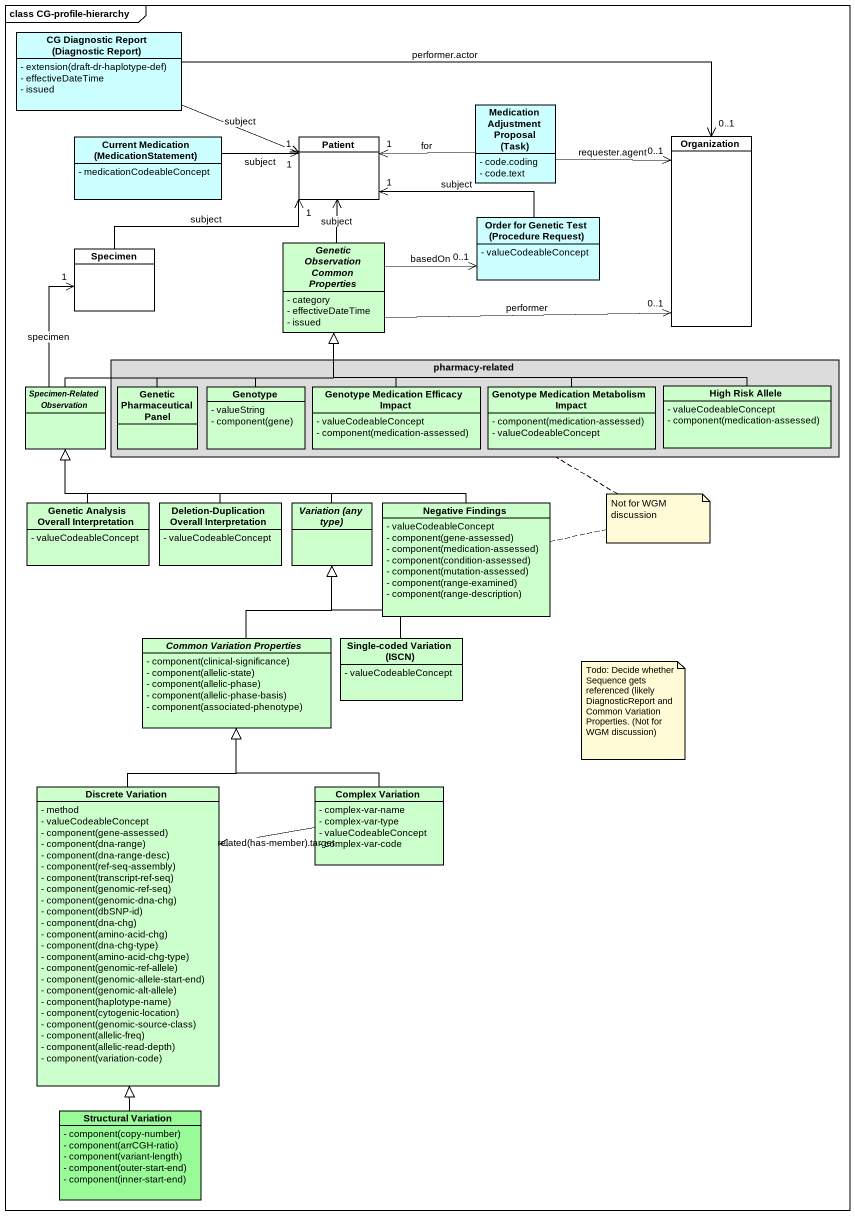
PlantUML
@startuml
mainframe class CG-profile-hierarchy
hide circle
hide empty members
skinparam classAttributeIconSize 0
class "CG Diagnostic Report (Diagnostic Report)" as CG_Diagnostic_Report #CCFFFF {
  {field} - extension(draft-dr-haplotype-def)
  - effectiveDateTime
  - issued
}
class "Medication Adjustment Proposal (Task)" as Medication_Adjustment #CCFFFF {
  - code.coding
  - code.text
}
class "Current Medication (MedicationStatement)" as Current_Medication #CCFFFF {
  - medicationCodeableConcept
}
class Patient #FFFFFF
class Organization #FFFFFF
abstract class "Genetic Observation Common Properties" as Genetic_Observation_Common #CCFFCC {
  - category
  - effectiveDateTime
  - issued
}
class "Order for Genetic Test (Procedure Request)" as Order_for_Genetic_Test #CCFFFF {
  - valueCodeableConcept
}
class Specimen #FFFFFF
rectangle "pharmacy-related" as pharmacy_related #DCDCDC {
  class "Genetic Pharmaceutical Panel" as Genetic_Pharmaceutical_Panel #CCFFCC
  class Genotype #CCFFCC {
    - valueString
    {field} - component(gene)
  }
  class "Genotype Medication Efficacy Impact" as Genotype_Medication #CCFFCC {
    - valueCodeableConcept
    {field} - component(medication-assessed)
  }
  class "Genotype Medication Metabolism Impact" as Genotype_Medication_2 #CCFFCC {
    {field} - component(medication-assessed)
    - valueCodeableConcept
  }
  class "High Risk Allele" as High_Risk_Allele #CCFFCC {
    - valueCodeableConcept
    {field} - component(medication-assessed)
  }
}
abstract class "Specimen-Related Observation" as Specimen_Related_Observation #CCFFCC
class "Genetic Analysis Overall Interpretation" as Genetic_Analysis_Overall #CCFFCC {
  - valueCodeableConcept
}
class "Deletion-Duplication Overall Interpretation" as Deletion_Duplication #CCFFCC {
  - valueCodeableConcept
}
abstract class "Variation (any type)" as Variation_any_type #CCFFCC
class "Negative Findings" as Negative_Findings #CCFFCC {
  - valueCodeableConcept
  {field} - component(gene-assessed)
  {field} - component(medication-assessed)
  {field} - component(condition-assessed)
  {field} - component(mutation-assessed)
  {field} - component(range-examined)
  {field} - component(range-description)
}
abstract class "Common Variation Properties" as Common_Variation_Properties #CCFFCC {
  {field} - component(clinical-significance)
  {field} - component(allelic-state)
  {field} - component(allelic-phase)
  {field} - component(allelic-phase-basis)
  {field} - component(associated-phenotype)
}
class "Single-coded Variation (ISCN)" as Single_coded_Variation_ISCN #CCFFCC {
  - valueCodeableConcept
}
class "Discrete Variation" as Discrete_Variation #CCFFCC {
  - method
  - valueCodeableConcept
  {field} - component(gene-assessed)
  {field} - component(dna-range)
  {field} - component(dna-range-desc)
  {field} - component(ref-seq-assembly)
  {field} - component(transcript-ref-seq)
  {field} - component(genomic-ref-seq)
  {field} - component(genomic-dna-chg)
  {field} - component(dbSNP-id)
  {field} - component(dna-chg)
  {field} - component(amino-acid-chg)
  {field} - component(dna-chg-type)
  {field} - component(amino-acid-chg-type)
  {field} - component(genomic-ref-allele)
  {field} - component(genomic-allele-start-end)
  {field} - component(genomic-alt-allele)
  {field} - component(haplotype-name)
  {field} - component(cytogenic-location)
  {field} - component(genomic-source-class)
  {field} - component(allelic-freq)
  {field} - component(allelic-read-depth)
  {field} - component(variation-code)
}
class "Complex Variation" as Complex_Variation #CCFFCC {
  - complex-var-name
  - complex-var-type
  - valueCodeableConcept
  - complex-var-code
}
class "Structural Variation" as Structural_Variation #98FB98 {
  {field} - component(copy-number)
  {field} - component(arrCGH-ratio)
  {field} - component(variant-length)
  {field} - component(outer-start-end)
  {field} - component(inner-start-end)
}
CG_Diagnostic_Report -right-> "1" Patient : subject
CG_Diagnostic_Report -right-> "0..1" Organization : performer.actor
Medication_Adjustment -left-> "1" Patient : for
Medication_Adjustment -right-> "0..1" Organization : requester.agent
Current_Medication -right-> "1" Patient : subject
Genetic_Observation_Common -up-> Patient : subject
Genetic_Observation_Common -right-> "0..1" Organization : performer
Genetic_Observation_Common -right-> "0..1" Order_for_Genetic_Test : basedOn
Order_for_Genetic_Test -left-> "1" Patient : subject
Specimen -right-> "1" Patient : subject
Specimen_Related_Observation -right-|> Genetic_Observation_Common
Specimen_Related_Observation -right-|> Genetic_Observation_Common
Specimen_Related_Observation -up-> "1" Specimen : specimen
Genetic_Pharmaceutical_Panel -up-|> Genetic_Observation_Common
Genotype -up-|> Genetic_Observation_Common
Genotype_Medication -up-|> Genetic_Observation_Common
Genotype_Medication_2 -left-|> Genetic_Observation_Common
High_Risk_Allele -left-|> Genetic_Observation_Common
Genetic_Analysis_Overall -up-|> Specimen_Related_Observation
Deletion_Duplication -up-|> Specimen_Related_Observation
Variation_any_type -left-|> Specimen_Related_Observation
Negative_Findings -left-|> Specimen_Related_Observation
Common_Variation_Properties -up-|> Variation_any_type
Single_coded_Variation_ISCN -up-|> Variation_any_type
Discrete_Variation -up-|> Common_Variation_Properties
Complex_Variation -up-|> Common_Variation_Properties
Complex_Variation -left-> Discrete_Variation : related(has-member).target
Structural_Variation -up-|> Discrete_Variation
note as N1
  Not for WGM discussion
end note
N1 .. pharmacy_related
N1 .. Negative_Findings
note as N2
  Todo: Decide whether Sequence gets referenced (likely DiagnosticReport and Common Variation Properties. (Not for WGM discussion)
end note
@enduml
